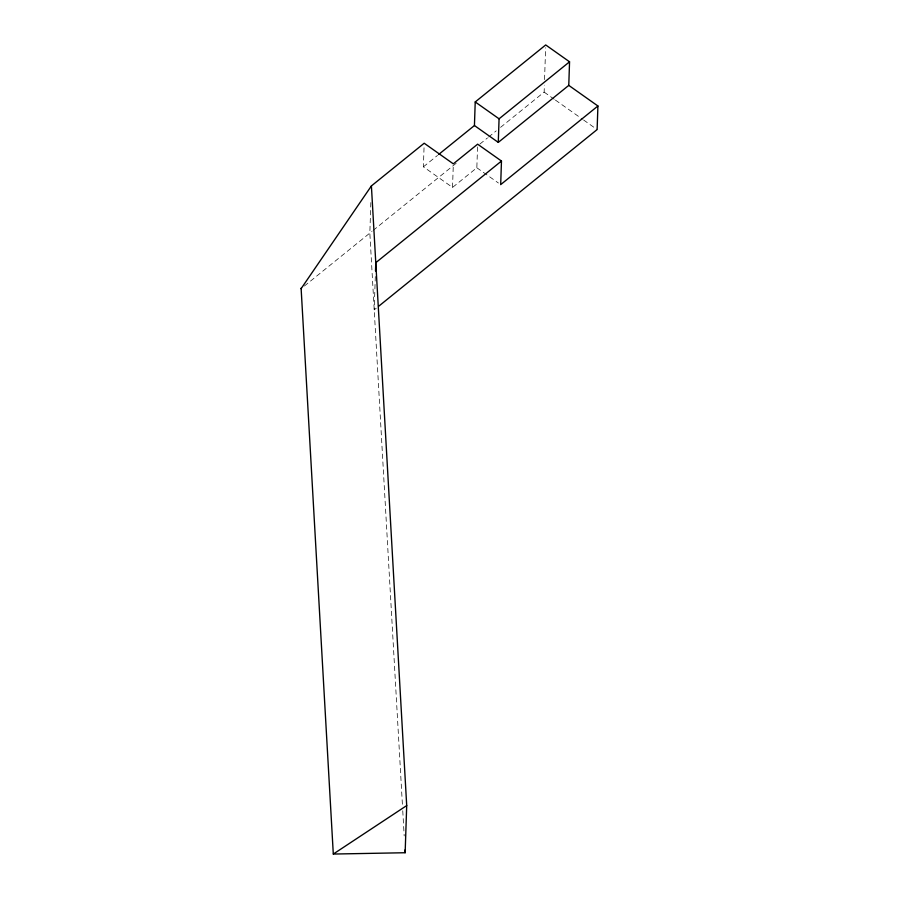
<?xml version="1.0" encoding="UTF-8"?>
<svg xmlns="http://www.w3.org/2000/svg" width="899" height="899" viewBox="0 0 899 899"><rect width="100%" height="100%" fill="white"/><g stroke="black" fill="none" stroke-linecap="round" stroke-linejoin="round"><path stroke-width="0.67" stroke-dasharray="4.5 3.37" d="M370.849 202.567L369.837 233.088L402.437 805.167M375.31 276.566L374.209 309.863L376.389 308.099M477.538 146.953L476.841 167.765L452.545 187.419L423.395 166.821L424.092 146.009M452.545 187.419L453.276 165.225M500.563 127.355L544.142 92.114L544.378 85.18M544.558 79.629L545.614 47.726M423.395 166.821L437.521 155.403M304.368 286.039L372.017 231.324M373.107 230.436L456.984 162.595M479.864 144.098L487.494 137.929M488.584 137.041L496.203 130.883M544.142 92.114L554.29 99.283M555.413 100.081L582.473 119.207M583.597 120.005L597.127 129.568M476.841 167.765L498.417 183.014M402.752 810.763L404.19 835.946"/><path stroke-width="1.35" d="M301.086 288.68L371.399 185.924L424.182 143.233L453.321 163.843L477.627 144.177L501.473 161.045L500.687 184.621L597.914 105.992L568.775 85.383L569.55 61.806L545.704 44.95L475.223 101.958L474.436 125.534L438.6 154.516M406.708 805.583L405.146 852.735L333.304 854.05L406.708 805.583L371.399 185.924M375.501 271.015L375.771 262.699L501.473 161.045M474.436 125.534L498.282 142.39L499.069 118.814L569.55 61.806M597.914 105.992L597.127 129.568L378.558 306.345M498.282 142.39L568.775 85.383M475.223 101.958L499.069 118.814M404.988 849.937L405.146 852.735M301.109 288.208L333.304 854.05"/></g></svg>
